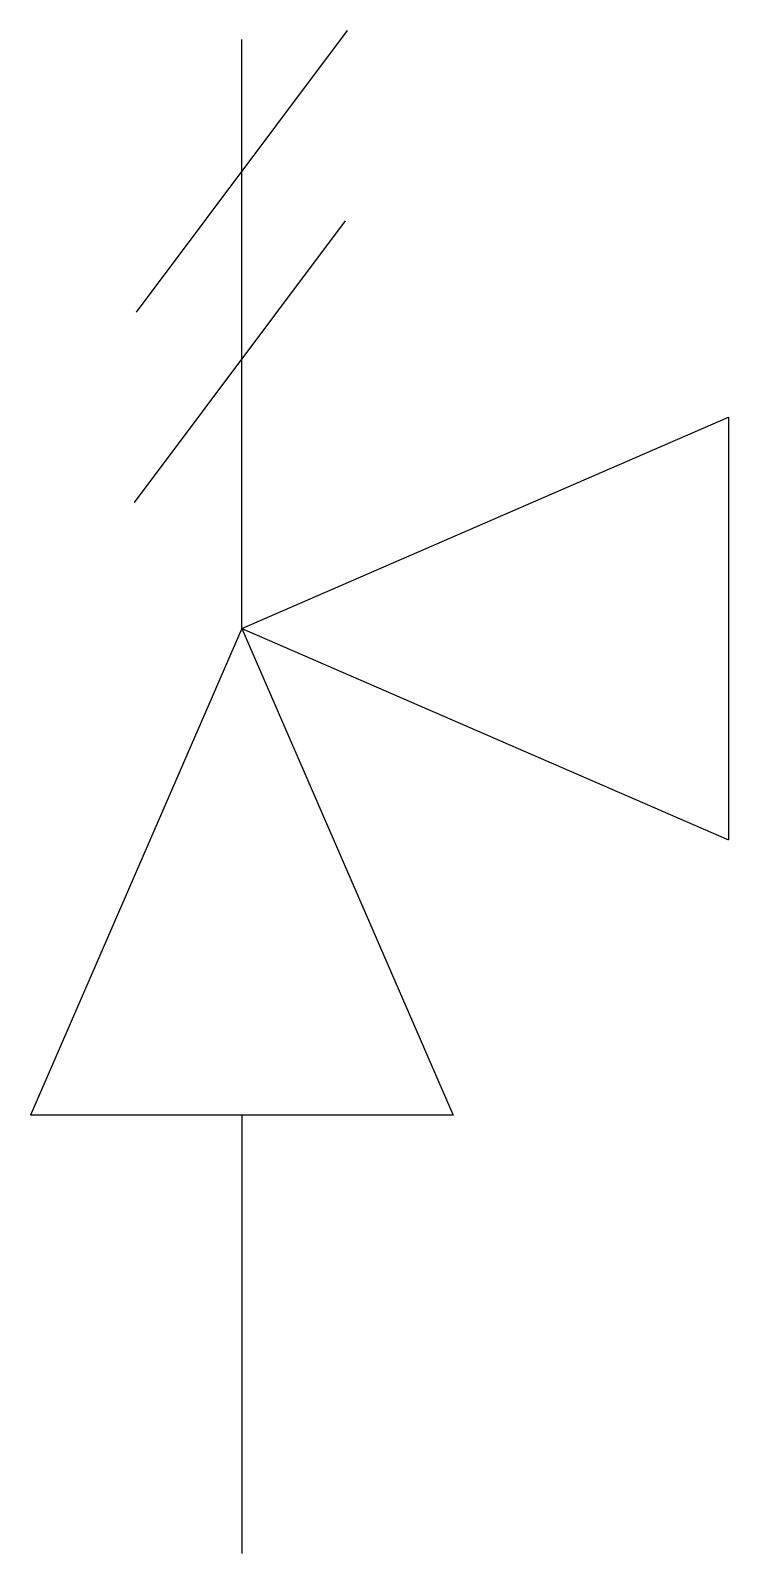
# Model space of a CAD drawing. Header units: metres. Extents: x 90087 to 90564, y -118003 to -116960.
import ezdxf

# ---------------------------------------------------------------- set-up
doc = ezdxf.new("R2010")
doc.units = ezdxf.units.M
doc.layers.add('DET1', color=1, linetype='Continuous')

msp = doc.modelspace()

# ---------------------------------------------------------------- linework, layer by layer
at = {"layer": 'DET1'}
for p, q in [((90303.42, -116960.45), (90159.03, -117153.27)), ((90231.22, -117369.92), (90231.22, -116966.65)), ((90302.04, -117090.9), (90157.65, -117283.72)), ((90231.22, -117369.92), (90564.36, -117225.32)), ((90564.36, -117225.32), (90564.36, -117514.51)), ((90231.22, -117369.92), (90086.63, -117703.06)), ((90231.22, -117369.92), (90375.82, -117703.06)), ((90231.22, -117369.92), (90564.36, -117514.51)), ((90375.82, -117703.06), (90086.63, -117703.06)), ((90231.22, -117703.06), (90231.22, -118003.28))]:
    msp.add_line(p, q, dxfattribs=at)

doc.saveas('drawing.dxf')
